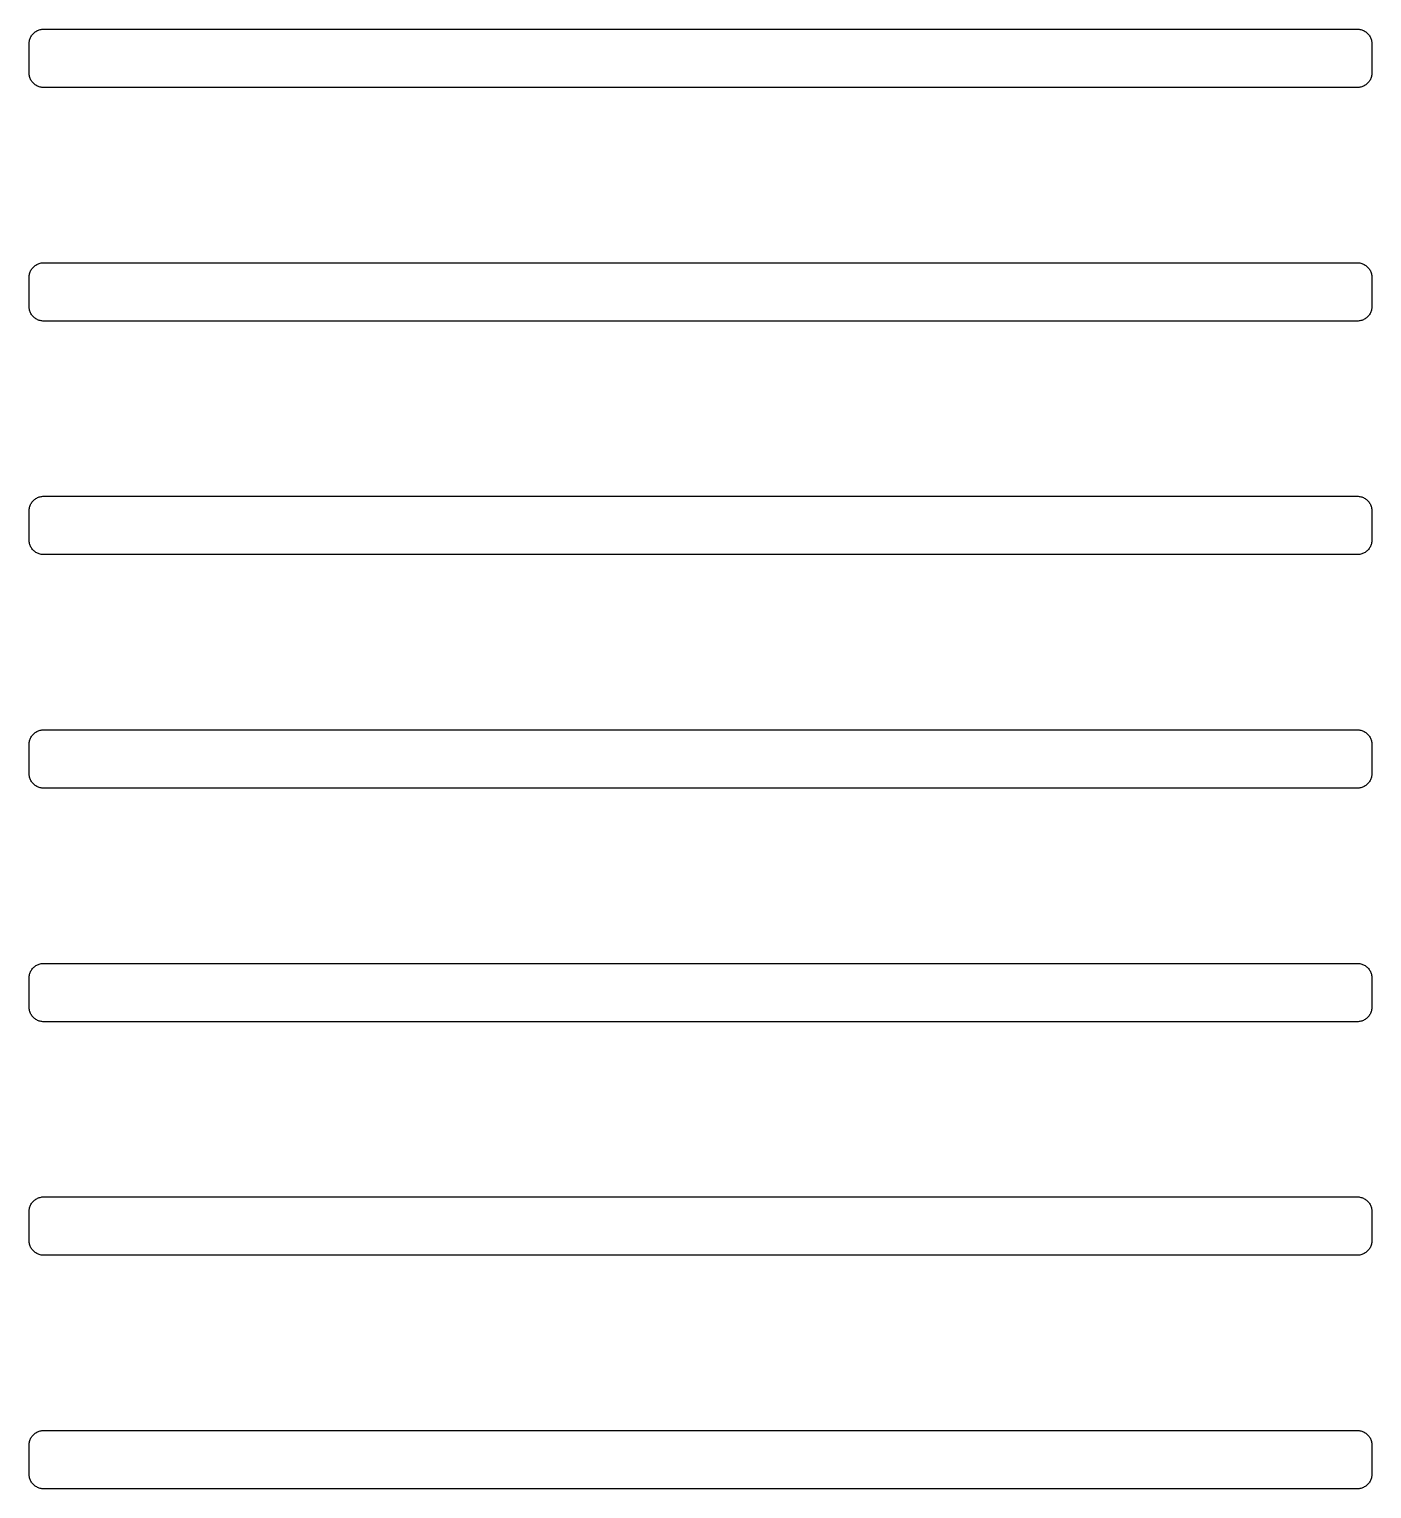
# Model space of a CAD drawing. Header units: metres. Extents: x -163 to 163, y -163 to 163.
# Drawn here: x 60.6 to 88.2, y 46.8 to 76.8 of the extents above; entities that cross this region are included whole.
import ezdxf

# ---------------------------------------------------------------- set-up
doc = ezdxf.new("R2010")
doc.units = ezdxf.units.M

msp = doc.modelspace()

# ---------------------------------------------------------------- linework, layer by layer
for p, q in [((60.8634, 76.7987), (60.8822, 76.8004)), ((60.8822, 76.8004), (60.901, 76.801)), ((60.901, 76.801), (87.901, 76.801)), ((87.901, 76.801), (87.9199, 76.8004)), ((87.9199, 76.8004), (87.9386, 76.7987)), ((60.601, 76.501), (60.6016, 76.5199)), ((60.601, 75.901), (60.601, 76.501)), ((60.6016, 76.5199), (60.6034, 76.5386)), ((60.6034, 76.5386), (60.6064, 76.5573)), ((60.6064, 76.5573), (60.6105, 76.5757)), ((60.6105, 76.5757), (60.6157, 76.5938)), ((60.6157, 76.5938), (60.6221, 76.6115)), ((60.6221, 76.6115), (60.6296, 76.6288)), ((60.6296, 76.6288), (60.6382, 76.6456)), ((60.6382, 76.6456), (60.6477, 76.6618)), ((60.6477, 76.6618), (60.6583, 76.6774)), ((60.6583, 76.6774), (60.6699, 76.6923)), ((60.6699, 76.6923), (60.6824, 76.7064)), ((60.6824, 76.7064), (60.6957, 76.7197)), ((60.6957, 76.7197), (60.7098, 76.7322)), ((60.7098, 76.7322), (60.7247, 76.7437)), ((60.7247, 76.7437), (60.7403, 76.7543)), ((60.7403, 76.7543), (60.7565, 76.7639)), ((60.7565, 76.7639), (60.7733, 76.7725)), ((60.7733, 76.7725), (60.7906, 76.78)), ((60.7906, 76.78), (60.8083, 76.7864)), ((60.8083, 76.7864), (60.8264, 76.7916)), ((60.8264, 76.7916), (60.8448, 76.7957)), ((60.8448, 76.7957), (60.8634, 76.7987)), ((87.9386, 76.7987), (87.9573, 76.7957)), ((87.9573, 76.7957), (87.9756, 76.7916)), ((87.9756, 76.7916), (87.9937, 76.7864)), ((87.9937, 76.7864), (88.0115, 76.78)), ((88.0115, 76.78), (88.0288, 76.7725)), ((88.0288, 76.7725), (88.0456, 76.7639)), ((88.0456, 76.7639), (88.0618, 76.7543)), ((88.0618, 76.7543), (88.0774, 76.7437)), ((88.0774, 76.7437), (88.0923, 76.7322)), ((88.0923, 76.7322), (88.1064, 76.7197)), ((88.1064, 76.7197), (88.1197, 76.7064)), ((88.1197, 76.7064), (88.1322, 76.6923)), ((88.1322, 76.6923), (88.1438, 76.6774)), ((88.1438, 76.6774), (88.1543, 76.6618)), ((88.1543, 76.6618), (88.1639, 76.6456)), ((88.1639, 76.6456), (88.1725, 76.6288)), ((88.1725, 76.6288), (88.18, 76.6115)), ((88.18, 76.6115), (88.1864, 76.5938)), ((88.1864, 76.5938), (88.1916, 76.5757)), ((88.1916, 76.5757), (88.1957, 76.5573)), ((88.1957, 76.5573), (88.1987, 76.5386)), ((88.1987, 76.5386), (88.2005, 76.5199)), ((88.2005, 76.5199), (88.201, 76.501)), ((88.201, 76.501), (88.201, 75.901)), ((60.6016, 75.8822), (60.601, 75.901)), ((88.201, 75.901), (88.2005, 75.8822)), ((60.6034, 75.8634), (60.6016, 75.8822)), ((60.6064, 75.8448), (60.6034, 75.8634)), ((60.6105, 75.8264), (60.6064, 75.8448)), ((60.6157, 75.8083), (60.6105, 75.8264)), ((60.6221, 75.7906), (60.6157, 75.8083)), ((60.6296, 75.7733), (60.6221, 75.7906)), ((60.6382, 75.7565), (60.6296, 75.7733)), ((60.6477, 75.7403), (60.6382, 75.7565)), ((60.6583, 75.7247), (60.6477, 75.7403)), ((60.6699, 75.7098), (60.6583, 75.7247)), ((60.6824, 75.6957), (60.6699, 75.7098)), ((60.6957, 75.6824), (60.6824, 75.6957)), ((60.7098, 75.6699), (60.6957, 75.6824)), ((60.7247, 75.6583), (60.7098, 75.6699)), ((60.7403, 75.6478), (60.7247, 75.6583)), ((60.7565, 75.6382), (60.7403, 75.6478)), ((60.7733, 75.6296), (60.7565, 75.6382)), ((60.7906, 75.6221), (60.7733, 75.6296)), ((60.8083, 75.6157), (60.7906, 75.6221)), ((60.8264, 75.6105), (60.8083, 75.6157)), ((60.8448, 75.6064), (60.8264, 75.6105)), ((60.8634, 75.6034), (60.8448, 75.6064)), ((60.8822, 75.6016), (60.8634, 75.6034)), ((60.901, 75.601), (60.8822, 75.6016)), ((87.901, 75.601), (60.901, 75.601)), ((87.9199, 75.6016), (87.901, 75.601)), ((87.9386, 75.6034), (87.9199, 75.6016)), ((87.9573, 75.6064), (87.9386, 75.6034)), ((87.9756, 75.6105), (87.9573, 75.6064)), ((87.9937, 75.6157), (87.9756, 75.6105)), ((88.0115, 75.6221), (87.9937, 75.6157)), ((88.0288, 75.6296), (88.0115, 75.6221)), ((88.0456, 75.6382), (88.0288, 75.6296)), ((88.0618, 75.6478), (88.0456, 75.6382)), ((88.0774, 75.6583), (88.0618, 75.6478)), ((88.0923, 75.6699), (88.0774, 75.6583)), ((88.1064, 75.6824), (88.0923, 75.6699)), ((88.1197, 75.6957), (88.1064, 75.6824)), ((88.1322, 75.7098), (88.1197, 75.6957)), ((88.1438, 75.7247), (88.1322, 75.7098)), ((88.1543, 75.7403), (88.1438, 75.7247)), ((88.1639, 75.7565), (88.1543, 75.7403)), ((88.1725, 75.7733), (88.1639, 75.7565)), ((88.18, 75.7906), (88.1725, 75.7733)), ((88.1864, 75.8083), (88.18, 75.7906)), ((88.1916, 75.8264), (88.1864, 75.8083)), ((88.1957, 75.8448), (88.1916, 75.8264)), ((88.1987, 75.8634), (88.1957, 75.8448)), ((88.2005, 75.8822), (88.1987, 75.8634)), ((60.8634, 71.9987), (60.8822, 72.0004)), ((60.8822, 72.0004), (60.901, 72.001)), ((60.901, 72.001), (87.901, 72.001)), ((87.901, 72.001), (87.9199, 72.0004)), ((87.9199, 72.0004), (87.9386, 71.9987)), ((60.601, 71.701), (60.6016, 71.7199)), ((60.601, 71.101), (60.601, 71.701)), ((60.6016, 71.7199), (60.6034, 71.7386)), ((60.6034, 71.7386), (60.6064, 71.7573)), ((60.6064, 71.7573), (60.6105, 71.7757)), ((60.6105, 71.7757), (60.6157, 71.7937)), ((60.6157, 71.7937), (60.6221, 71.8115)), ((60.6221, 71.8115), (60.6296, 71.8288)), ((60.6296, 71.8288), (60.6382, 71.8456)), ((60.6382, 71.8456), (60.6477, 71.8618)), ((60.6477, 71.8618), (60.6583, 71.8774)), ((60.6583, 71.8774), (60.6699, 71.8923)), ((60.6699, 71.8923), (60.6824, 71.9064)), ((60.6824, 71.9064), (60.6957, 71.9197)), ((60.6957, 71.9197), (60.7098, 71.9322)), ((60.7098, 71.9322), (60.7247, 71.9437)), ((60.7247, 71.9437), (60.7403, 71.9543)), ((60.7403, 71.9543), (60.7565, 71.9639)), ((60.7565, 71.9639), (60.7733, 71.9725)), ((60.7733, 71.9725), (60.7906, 71.98)), ((60.7906, 71.98), (60.8083, 71.9864)), ((60.8083, 71.9864), (60.8264, 71.9916)), ((60.8264, 71.9916), (60.8448, 71.9957)), ((60.8448, 71.9957), (60.8634, 71.9987)), ((87.9386, 71.9987), (87.9573, 71.9957)), ((87.9573, 71.9957), (87.9756, 71.9916)), ((87.9756, 71.9916), (87.9937, 71.9864)), ((87.9937, 71.9864), (88.0115, 71.98)), ((88.0115, 71.98), (88.0288, 71.9725)), ((88.0288, 71.9725), (88.0456, 71.9639)), ((88.0456, 71.9639), (88.0618, 71.9543)), ((88.0618, 71.9543), (88.0774, 71.9437)), ((88.0774, 71.9437), (88.0923, 71.9322)), ((88.0923, 71.9322), (88.1064, 71.9197)), ((88.1064, 71.9197), (88.1197, 71.9064)), ((88.1197, 71.9064), (88.1322, 71.8923)), ((88.1322, 71.8923), (88.1438, 71.8774)), ((88.1438, 71.8774), (88.1543, 71.8618)), ((88.1543, 71.8618), (88.1639, 71.8456)), ((88.1639, 71.8456), (88.1725, 71.8288)), ((88.1725, 71.8288), (88.18, 71.8115)), ((88.18, 71.8115), (88.1864, 71.7937)), ((88.1864, 71.7937), (88.1916, 71.7757)), ((88.1916, 71.7757), (88.1957, 71.7573)), ((88.1957, 71.7573), (88.1987, 71.7386)), ((88.1987, 71.7386), (88.2005, 71.7199)), ((88.2005, 71.7199), (88.201, 71.701)), ((88.201, 71.701), (88.201, 71.101)), ((60.6016, 71.0822), (60.601, 71.101)), ((88.201, 71.101), (88.2005, 71.0822)), ((60.6034, 71.0634), (60.6016, 71.0822)), ((60.6064, 71.0448), (60.6034, 71.0634)), ((60.6105, 71.0264), (60.6064, 71.0448)), ((60.6157, 71.0083), (60.6105, 71.0264)), ((60.6221, 70.9906), (60.6157, 71.0083)), ((60.6296, 70.9733), (60.6221, 70.9906)), ((60.6382, 70.9565), (60.6296, 70.9733)), ((60.6477, 70.9403), (60.6382, 70.9565)), ((60.6583, 70.9247), (60.6477, 70.9403)), ((60.6699, 70.9098), (60.6583, 70.9247)), ((60.6824, 70.8957), (60.6699, 70.9098)), ((60.6957, 70.8824), (60.6824, 70.8957)), ((60.7098, 70.8699), (60.6957, 70.8824)), ((60.7247, 70.8583), (60.7098, 70.8699)), ((60.7403, 70.8477), (60.7247, 70.8583)), ((60.7565, 70.8382), (60.7403, 70.8477)), ((60.7733, 70.8296), (60.7565, 70.8382)), ((60.7906, 70.8221), (60.7733, 70.8296)), ((60.8083, 70.8157), (60.7906, 70.8221)), ((60.8264, 70.8105), (60.8083, 70.8157)), ((60.8448, 70.8064), (60.8264, 70.8105)), ((60.8634, 70.8034), (60.8448, 70.8064)), ((60.8822, 70.8016), (60.8634, 70.8034)), ((60.901, 70.801), (60.8822, 70.8016)), ((87.901, 70.801), (60.901, 70.801)), ((87.9199, 70.8016), (87.901, 70.801)), ((87.9386, 70.8034), (87.9199, 70.8016)), ((87.9573, 70.8064), (87.9386, 70.8034)), ((87.9756, 70.8105), (87.9573, 70.8064)), ((87.9937, 70.8157), (87.9756, 70.8105)), ((88.0115, 70.8221), (87.9937, 70.8157)), ((88.0288, 70.8296), (88.0115, 70.8221)), ((88.0456, 70.8382), (88.0288, 70.8296)), ((88.0618, 70.8477), (88.0456, 70.8382)), ((88.0774, 70.8583), (88.0618, 70.8477)), ((88.0923, 70.8699), (88.0774, 70.8583)), ((88.1064, 70.8824), (88.0923, 70.8699)), ((88.1197, 70.8957), (88.1064, 70.8824)), ((88.1322, 70.9098), (88.1197, 70.8957)), ((88.1438, 70.9247), (88.1322, 70.9098)), ((88.1543, 70.9403), (88.1438, 70.9247)), ((88.1639, 70.9565), (88.1543, 70.9403)), ((88.1725, 70.9733), (88.1639, 70.9565)), ((88.18, 70.9906), (88.1725, 70.9733)), ((88.1864, 71.0083), (88.18, 70.9906)), ((88.1916, 71.0264), (88.1864, 71.0083)), ((88.1957, 71.0448), (88.1916, 71.0264)), ((88.1987, 71.0634), (88.1957, 71.0448)), ((88.2005, 71.0822), (88.1987, 71.0634)), ((60.8634, 67.1987), (60.8822, 67.2005)), ((60.8822, 67.2005), (60.901, 67.201)), ((60.901, 67.201), (87.901, 67.201)), ((87.901, 67.201), (87.9199, 67.2005)), ((87.9199, 67.2005), (87.9386, 67.1987)), ((60.601, 66.901), (60.6016, 66.9199)), ((60.601, 66.301), (60.601, 66.901)), ((60.6016, 66.9199), (60.6034, 66.9386)), ((60.6034, 66.9386), (60.6064, 66.9573)), ((60.6064, 66.9573), (60.6105, 66.9756)), ((60.6105, 66.9756), (60.6157, 66.9937)), ((60.6157, 66.9937), (60.6221, 67.0115)), ((60.6221, 67.0115), (60.6296, 67.0288)), ((60.6296, 67.0288), (60.6382, 67.0456)), ((60.6382, 67.0456), (60.6477, 67.0618)), ((60.6477, 67.0618), (60.6583, 67.0774)), ((60.6583, 67.0774), (60.6699, 67.0923)), ((60.6699, 67.0923), (60.6824, 67.1064)), ((60.6824, 67.1064), (60.6957, 67.1197)), ((60.6957, 67.1197), (60.7098, 67.1322)), ((60.7098, 67.1322), (60.7247, 67.1438)), ((60.7247, 67.1438), (60.7403, 67.1543)), ((60.7403, 67.1543), (60.7565, 67.1639)), ((60.7565, 67.1639), (60.7733, 67.1725)), ((60.7733, 67.1725), (60.7906, 67.18)), ((60.7906, 67.18), (60.8083, 67.1864)), ((60.8083, 67.1864), (60.8264, 67.1916)), ((60.8264, 67.1916), (60.8448, 67.1957)), ((60.8448, 67.1957), (60.8634, 67.1987)), ((87.9386, 67.1987), (87.9573, 67.1957)), ((87.9573, 67.1957), (87.9756, 67.1916)), ((87.9756, 67.1916), (87.9937, 67.1864)), ((87.9937, 67.1864), (88.0115, 67.18)), ((88.0115, 67.18), (88.0288, 67.1725)), ((88.0288, 67.1725), (88.0456, 67.1639)), ((88.0456, 67.1639), (88.0618, 67.1543)), ((88.0618, 67.1543), (88.0774, 67.1438)), ((88.0774, 67.1438), (88.0923, 67.1322)), ((88.0923, 67.1322), (88.1064, 67.1197)), ((88.1064, 67.1197), (88.1197, 67.1064)), ((88.1197, 67.1064), (88.1322, 67.0923)), ((88.1322, 67.0923), (88.1438, 67.0774)), ((88.1438, 67.0774), (88.1543, 67.0618)), ((88.1543, 67.0618), (88.1639, 67.0456)), ((88.1639, 67.0456), (88.1725, 67.0288)), ((88.1725, 67.0288), (88.18, 67.0115)), ((88.18, 67.0115), (88.1864, 66.9937)), ((88.1864, 66.9937), (88.1916, 66.9756)), ((88.1916, 66.9756), (88.1957, 66.9573)), ((88.1957, 66.9573), (88.1987, 66.9386)), ((88.1987, 66.9386), (88.2005, 66.9199)), ((88.2005, 66.9199), (88.201, 66.901)), ((88.201, 66.901), (88.201, 66.301)), ((60.6016, 66.2822), (60.601, 66.301)), ((88.201, 66.301), (88.2005, 66.2822)), ((60.6034, 66.2634), (60.6016, 66.2822)), ((60.6064, 66.2448), (60.6034, 66.2634)), ((60.6105, 66.2264), (60.6064, 66.2448)), ((60.6157, 66.2083), (60.6105, 66.2264)), ((60.6221, 66.1906), (60.6157, 66.2083)), ((60.6296, 66.1733), (60.6221, 66.1906)), ((60.6382, 66.1565), (60.6296, 66.1733)), ((60.6477, 66.1403), (60.6382, 66.1565)), ((60.6583, 66.1247), (60.6477, 66.1403)), ((60.6699, 66.1098), (60.6583, 66.1247)), ((60.6824, 66.0957), (60.6699, 66.1098)), ((60.6957, 66.0824), (60.6824, 66.0957)), ((60.7098, 66.0699), (60.6957, 66.0824)), ((60.7247, 66.0583), (60.7098, 66.0699)), ((60.7403, 66.0477), (60.7247, 66.0583)), ((60.7565, 66.0381), (60.7403, 66.0477)), ((60.7733, 66.0296), (60.7565, 66.0381)), ((60.7906, 66.0221), (60.7733, 66.0296)), ((60.8083, 66.0157), (60.7906, 66.0221)), ((60.8264, 66.0105), (60.8083, 66.0157)), ((60.8448, 66.0064), (60.8264, 66.0105)), ((60.8634, 66.0034), (60.8448, 66.0064)), ((60.8822, 66.0016), (60.8634, 66.0034)), ((60.901, 66.001), (60.8822, 66.0016)), ((87.901, 66.001), (60.901, 66.001)), ((87.9199, 66.0016), (87.901, 66.001)), ((87.9386, 66.0034), (87.9199, 66.0016)), ((87.9573, 66.0064), (87.9386, 66.0034)), ((87.9756, 66.0105), (87.9573, 66.0064)), ((87.9937, 66.0157), (87.9756, 66.0105)), ((88.0115, 66.0221), (87.9937, 66.0157)), ((88.0288, 66.0296), (88.0115, 66.0221)), ((88.0456, 66.0381), (88.0288, 66.0296)), ((88.0618, 66.0477), (88.0456, 66.0381)), ((88.0774, 66.0583), (88.0618, 66.0477)), ((88.0923, 66.0699), (88.0774, 66.0583)), ((88.1064, 66.0824), (88.0923, 66.0699)), ((88.1197, 66.0957), (88.1064, 66.0824)), ((88.1322, 66.1098), (88.1197, 66.0957)), ((88.1438, 66.1247), (88.1322, 66.1098)), ((88.1543, 66.1403), (88.1438, 66.1247)), ((88.1639, 66.1565), (88.1543, 66.1403)), ((88.1725, 66.1733), (88.1639, 66.1565)), ((88.18, 66.1906), (88.1725, 66.1733)), ((88.1864, 66.2083), (88.18, 66.1906)), ((88.1916, 66.2264), (88.1864, 66.2083)), ((88.1957, 66.2448), (88.1916, 66.2264)), ((88.1987, 66.2634), (88.1957, 66.2448)), ((88.2005, 66.2822), (88.1987, 66.2634)), ((60.8634, 62.3987), (60.8822, 62.4005)), ((60.8822, 62.4005), (60.901, 62.401)), ((60.901, 62.401), (87.901, 62.401)), ((87.901, 62.401), (87.9199, 62.4005)), ((87.9199, 62.4005), (87.9386, 62.3987)), ((60.601, 62.101), (60.6016, 62.1199)), ((60.601, 61.501), (60.601, 62.101)), ((60.6016, 62.1199), (60.6034, 62.1386)), ((60.6034, 62.1386), (60.6064, 62.1573)), ((60.6064, 62.1573), (60.6105, 62.1756)), ((60.6105, 62.1756), (60.6157, 62.1937)), ((60.6157, 62.1937), (60.6221, 62.2115)), ((60.6221, 62.2115), (60.6296, 62.2288)), ((60.6296, 62.2288), (60.6382, 62.2456)), ((60.6382, 62.2456), (60.6477, 62.2618)), ((60.6477, 62.2618), (60.6583, 62.2774)), ((60.6583, 62.2774), (60.6699, 62.2923)), ((60.6699, 62.2923), (60.6824, 62.3064)), ((60.6824, 62.3064), (60.6957, 62.3197)), ((60.6957, 62.3197), (60.7098, 62.3322)), ((60.7098, 62.3322), (60.7247, 62.3438)), ((60.7247, 62.3438), (60.7403, 62.3543)), ((60.7403, 62.3543), (60.7565, 62.3639)), ((60.7565, 62.3639), (60.7733, 62.3725)), ((60.7733, 62.3725), (60.7906, 62.38)), ((60.7906, 62.38), (60.8083, 62.3864)), ((60.8083, 62.3864), (60.8264, 62.3916)), ((60.8264, 62.3916), (60.8448, 62.3957)), ((60.8448, 62.3957), (60.8634, 62.3987)), ((87.9386, 62.3987), (87.9573, 62.3957)), ((87.9573, 62.3957), (87.9756, 62.3916)), ((87.9756, 62.3916), (87.9937, 62.3864)), ((87.9937, 62.3864), (88.0115, 62.38)), ((88.0115, 62.38), (88.0288, 62.3725)), ((88.0288, 62.3725), (88.0456, 62.3639)), ((88.0456, 62.3639), (88.0618, 62.3543)), ((88.0618, 62.3543), (88.0774, 62.3438)), ((88.0774, 62.3438), (88.0923, 62.3322)), ((88.0923, 62.3322), (88.1064, 62.3197)), ((88.1064, 62.3197), (88.1197, 62.3064)), ((88.1197, 62.3064), (88.1322, 62.2923)), ((88.1322, 62.2923), (88.1438, 62.2774)), ((88.1438, 62.2774), (88.1543, 62.2618)), ((88.1543, 62.2618), (88.1639, 62.2456)), ((88.1639, 62.2456), (88.1725, 62.2288)), ((88.1725, 62.2288), (88.18, 62.2115)), ((88.18, 62.2115), (88.1864, 62.1937)), ((88.1864, 62.1937), (88.1916, 62.1756)), ((88.1916, 62.1756), (88.1957, 62.1573)), ((88.1957, 62.1573), (88.1987, 62.1386)), ((88.1987, 62.1386), (88.2005, 62.1199)), ((88.2005, 62.1199), (88.201, 62.101)), ((88.201, 62.101), (88.201, 61.501)), ((60.6016, 61.4822), (60.601, 61.501)), ((88.201, 61.501), (88.2005, 61.4822)), ((60.6034, 61.4634), (60.6016, 61.4822)), ((60.6064, 61.4448), (60.6034, 61.4634)), ((60.6105, 61.4264), (60.6064, 61.4448)), ((60.6157, 61.4083), (60.6105, 61.4264)), ((60.6221, 61.3906), (60.6157, 61.4083)), ((60.6296, 61.3733), (60.6221, 61.3906)), ((60.6382, 61.3565), (60.6296, 61.3733)), ((60.6477, 61.3403), (60.6382, 61.3565)), ((60.6583, 61.3247), (60.6477, 61.3403)), ((60.6699, 61.3098), (60.6583, 61.3247)), ((60.6824, 61.2957), (60.6699, 61.3098)), ((60.6957, 61.2823), (60.6824, 61.2957)), ((60.7098, 61.2699), (60.6957, 61.2823)), ((60.7247, 61.2583), (60.7098, 61.2699)), ((60.7403, 61.2477), (60.7247, 61.2583)), ((60.7565, 61.2381), (60.7403, 61.2477)), ((60.7733, 61.2296), (60.7565, 61.2381)), ((60.7906, 61.2221), (60.7733, 61.2296)), ((60.8083, 61.2157), (60.7906, 61.2221)), ((60.8264, 61.2105), (60.8083, 61.2157)), ((60.8448, 61.2064), (60.8264, 61.2105)), ((60.8634, 61.2034), (60.8448, 61.2064)), ((60.8822, 61.2016), (60.8634, 61.2034)), ((60.901, 61.201), (60.8822, 61.2016)), ((87.901, 61.201), (60.901, 61.201)), ((87.9199, 61.2016), (87.901, 61.201)), ((87.9386, 61.2034), (87.9199, 61.2016)), ((87.9573, 61.2064), (87.9386, 61.2034)), ((87.9756, 61.2105), (87.9573, 61.2064)), ((87.9937, 61.2157), (87.9756, 61.2105)), ((88.0115, 61.2221), (87.9937, 61.2157)), ((88.0288, 61.2296), (88.0115, 61.2221)), ((88.0456, 61.2381), (88.0288, 61.2296)), ((88.0618, 61.2477), (88.0456, 61.2381)), ((88.0774, 61.2583), (88.0618, 61.2477)), ((88.0923, 61.2699), (88.0774, 61.2583)), ((88.1064, 61.2823), (88.0923, 61.2699)), ((88.1197, 61.2957), (88.1064, 61.2823)), ((88.1322, 61.3098), (88.1197, 61.2957)), ((88.1438, 61.3247), (88.1322, 61.3098)), ((88.1543, 61.3403), (88.1438, 61.3247)), ((88.1639, 61.3565), (88.1543, 61.3403)), ((88.1725, 61.3733), (88.1639, 61.3565)), ((88.18, 61.3906), (88.1725, 61.3733)), ((88.1864, 61.4083), (88.18, 61.3906)), ((88.1916, 61.4264), (88.1864, 61.4083)), ((88.1957, 61.4448), (88.1916, 61.4264)), ((88.1987, 61.4634), (88.1957, 61.4448)), ((88.2005, 61.4822), (88.1987, 61.4634)), ((60.8634, 57.5987), (60.8822, 57.6004)), ((60.8822, 57.6004), (60.901, 57.601)), ((60.901, 57.601), (87.901, 57.601)), ((87.901, 57.601), (87.9199, 57.6004)), ((87.9199, 57.6004), (87.9386, 57.5987)), ((60.601, 57.301), (60.6016, 57.3199)), ((60.601, 56.701), (60.601, 57.301)), ((60.6016, 57.3199), (60.6034, 57.3386)), ((60.6034, 57.3386), (60.6064, 57.3573)), ((60.6064, 57.3573), (60.6105, 57.3756)), ((60.6105, 57.3756), (60.6157, 57.3937)), ((60.6157, 57.3937), (60.6221, 57.4115)), ((60.6221, 57.4115), (60.6296, 57.4288)), ((60.6296, 57.4288), (60.6382, 57.4456)), ((60.6382, 57.4456), (60.6477, 57.4618)), ((60.6477, 57.4618), (60.6583, 57.4774)), ((60.6583, 57.4774), (60.6699, 57.4923)), ((60.6699, 57.4923), (60.6824, 57.5064)), ((60.6824, 57.5064), (60.6957, 57.5197)), ((60.6957, 57.5197), (60.7098, 57.5322)), ((60.7098, 57.5322), (60.7247, 57.5437)), ((60.7247, 57.5437), (60.7403, 57.5543)), ((60.7403, 57.5543), (60.7565, 57.5639)), ((60.7565, 57.5639), (60.7733, 57.5725)), ((60.7733, 57.5725), (60.7906, 57.58)), ((60.7906, 57.58), (60.8083, 57.5863)), ((60.8083, 57.5863), (60.8264, 57.5916)), ((60.8264, 57.5916), (60.8448, 57.5957)), ((60.8448, 57.5957), (60.8634, 57.5987)), ((87.9386, 57.5987), (87.9573, 57.5957)), ((87.9573, 57.5957), (87.9756, 57.5916)), ((87.9756, 57.5916), (87.9937, 57.5863)), ((87.9937, 57.5863), (88.0115, 57.58)), ((88.0115, 57.58), (88.0288, 57.5725)), ((88.0288, 57.5725), (88.0456, 57.5639)), ((88.0456, 57.5639), (88.0618, 57.5543)), ((88.0618, 57.5543), (88.0774, 57.5437)), ((88.0774, 57.5437), (88.0923, 57.5322)), ((88.0923, 57.5322), (88.1064, 57.5197)), ((88.1064, 57.5197), (88.1197, 57.5064)), ((88.1197, 57.5064), (88.1322, 57.4923)), ((88.1322, 57.4923), (88.1438, 57.4774)), ((88.1438, 57.4774), (88.1543, 57.4618)), ((88.1543, 57.4618), (88.1639, 57.4456)), ((88.1639, 57.4456), (88.1725, 57.4288)), ((88.1725, 57.4288), (88.18, 57.4115)), ((88.18, 57.4115), (88.1864, 57.3937)), ((88.1864, 57.3937), (88.1916, 57.3756)), ((88.1916, 57.3756), (88.1957, 57.3573)), ((88.1957, 57.3573), (88.1987, 57.3386)), ((88.1987, 57.3386), (88.2005, 57.3199)), ((88.2005, 57.3199), (88.201, 57.301)), ((88.201, 57.301), (88.201, 56.701)), ((60.6016, 56.6822), (60.601, 56.701)), ((88.201, 56.701), (88.2005, 56.6822)), ((60.6034, 56.6634), (60.6016, 56.6822)), ((60.6064, 56.6448), (60.6034, 56.6634)), ((60.6105, 56.6264), (60.6064, 56.6448)), ((60.6157, 56.6083), (60.6105, 56.6264)), ((60.6221, 56.5906), (60.6157, 56.6083)), ((60.6296, 56.5733), (60.6221, 56.5906)), ((60.6382, 56.5565), (60.6296, 56.5733)), ((60.6477, 56.5403), (60.6382, 56.5565)), ((60.6583, 56.5247), (60.6477, 56.5403)), ((60.6699, 56.5098), (60.6583, 56.5247)), ((60.6824, 56.4957), (60.6699, 56.5098)), ((60.6957, 56.4823), (60.6824, 56.4957)), ((60.7098, 56.4699), (60.6957, 56.4823)), ((60.7247, 56.4583), (60.7098, 56.4699)), ((60.7403, 56.4477), (60.7247, 56.4583)), ((60.7565, 56.4382), (60.7403, 56.4477)), ((60.7733, 56.4296), (60.7565, 56.4382)), ((60.7906, 56.4221), (60.7733, 56.4296)), ((60.8083, 56.4157), (60.7906, 56.4221)), ((60.8264, 56.4105), (60.8083, 56.4157)), ((60.8448, 56.4064), (60.8264, 56.4105)), ((60.8634, 56.4034), (60.8448, 56.4064)), ((60.8822, 56.4016), (60.8634, 56.4034)), ((60.901, 56.401), (60.8822, 56.4016)), ((87.901, 56.401), (60.901, 56.401)), ((87.9199, 56.4016), (87.901, 56.401)), ((87.9386, 56.4034), (87.9199, 56.4016)), ((87.9573, 56.4064), (87.9386, 56.4034)), ((87.9756, 56.4105), (87.9573, 56.4064)), ((87.9937, 56.4157), (87.9756, 56.4105)), ((88.0115, 56.4221), (87.9937, 56.4157)), ((88.0288, 56.4296), (88.0115, 56.4221)), ((88.0456, 56.4382), (88.0288, 56.4296)), ((88.0618, 56.4477), (88.0456, 56.4382)), ((88.0774, 56.4583), (88.0618, 56.4477)), ((88.0923, 56.4699), (88.0774, 56.4583)), ((88.1064, 56.4823), (88.0923, 56.4699)), ((88.1197, 56.4957), (88.1064, 56.4823)), ((88.1322, 56.5098), (88.1197, 56.4957)), ((88.1438, 56.5247), (88.1322, 56.5098)), ((88.1543, 56.5403), (88.1438, 56.5247)), ((88.1639, 56.5565), (88.1543, 56.5403)), ((88.1725, 56.5733), (88.1639, 56.5565)), ((88.18, 56.5906), (88.1725, 56.5733)), ((88.1864, 56.6083), (88.18, 56.5906)), ((88.1916, 56.6264), (88.1864, 56.6083)), ((88.1957, 56.6448), (88.1916, 56.6264)), ((88.1987, 56.6634), (88.1957, 56.6448)), ((88.2005, 56.6822), (88.1987, 56.6634)), ((60.8634, 52.7987), (60.8822, 52.8004)), ((60.8822, 52.8004), (60.901, 52.801)), ((60.901, 52.801), (87.901, 52.801)), ((87.901, 52.801), (87.9199, 52.8004)), ((87.9199, 52.8004), (87.9386, 52.7987)), ((60.601, 52.501), (60.6016, 52.5199)), ((60.601, 51.901), (60.601, 52.501)), ((60.6016, 52.5199), (60.6034, 52.5386)), ((60.6034, 52.5386), (60.6064, 52.5573)), ((60.6064, 52.5573), (60.6105, 52.5757)), ((60.6105, 52.5757), (60.6157, 52.5938)), ((60.6157, 52.5938), (60.6221, 52.6115)), ((60.6221, 52.6115), (60.6296, 52.6288)), ((60.6296, 52.6288), (60.6382, 52.6456)), ((60.6382, 52.6456), (60.6477, 52.6618)), ((60.6477, 52.6618), (60.6583, 52.6774)), ((60.6583, 52.6774), (60.6699, 52.6923)), ((60.6699, 52.6923), (60.6824, 52.7064)), ((60.6824, 52.7064), (60.6957, 52.7197)), ((60.6957, 52.7197), (60.7098, 52.7322)), ((60.7098, 52.7322), (60.7247, 52.7437)), ((60.7247, 52.7437), (60.7403, 52.7543)), ((60.7403, 52.7543), (60.7565, 52.7639)), ((60.7565, 52.7639), (60.7733, 52.7725)), ((60.7733, 52.7725), (60.7906, 52.78)), ((60.7906, 52.78), (60.8083, 52.7864)), ((60.8083, 52.7864), (60.8264, 52.7916)), ((60.8264, 52.7916), (60.8448, 52.7957)), ((60.8448, 52.7957), (60.8634, 52.7987)), ((87.9386, 52.7987), (87.9573, 52.7957)), ((87.9573, 52.7957), (87.9756, 52.7916)), ((87.9756, 52.7916), (87.9937, 52.7864)), ((87.9937, 52.7864), (88.0115, 52.78)), ((88.0115, 52.78), (88.0288, 52.7725)), ((88.0288, 52.7725), (88.0456, 52.7639)), ((88.0456, 52.7639), (88.0618, 52.7543)), ((88.0618, 52.7543), (88.0774, 52.7437)), ((88.0774, 52.7437), (88.0923, 52.7322)), ((88.0923, 52.7322), (88.1064, 52.7197)), ((88.1064, 52.7197), (88.1197, 52.7064)), ((88.1197, 52.7064), (88.1322, 52.6923)), ((88.1322, 52.6923), (88.1438, 52.6774)), ((88.1438, 52.6774), (88.1543, 52.6618)), ((88.1543, 52.6618), (88.1639, 52.6456)), ((88.1639, 52.6456), (88.1725, 52.6288)), ((88.1725, 52.6288), (88.18, 52.6115)), ((88.18, 52.6115), (88.1864, 52.5938)), ((88.1864, 52.5938), (88.1916, 52.5757)), ((88.1916, 52.5757), (88.1957, 52.5573)), ((88.1957, 52.5573), (88.1987, 52.5386)), ((88.1987, 52.5386), (88.2005, 52.5199)), ((88.2005, 52.5199), (88.201, 52.501)), ((88.201, 52.501), (88.201, 51.901)), ((60.6016, 51.8822), (60.601, 51.901)), ((88.201, 51.901), (88.2005, 51.8822)), ((60.6034, 51.8634), (60.6016, 51.8822)), ((60.6064, 51.8448), (60.6034, 51.8634)), ((60.6105, 51.8264), (60.6064, 51.8448)), ((60.6157, 51.8083), (60.6105, 51.8264)), ((60.6221, 51.7906), (60.6157, 51.8083)), ((60.6296, 51.7733), (60.6221, 51.7906)), ((60.6382, 51.7565), (60.6296, 51.7733)), ((60.6477, 51.7403), (60.6382, 51.7565)), ((60.6583, 51.7247), (60.6477, 51.7403)), ((60.6699, 51.7098), (60.6583, 51.7247)), ((60.6824, 51.6957), (60.6699, 51.7098)), ((60.6957, 51.6824), (60.6824, 51.6957)), ((60.7098, 51.6699), (60.6957, 51.6824)), ((60.7247, 51.6583), (60.7098, 51.6699)), ((60.7403, 51.6477), (60.7247, 51.6583)), ((60.7565, 51.6382), (60.7403, 51.6477)), ((60.7733, 51.6296), (60.7565, 51.6382)), ((60.7906, 51.6221), (60.7733, 51.6296)), ((60.8083, 51.6157), (60.7906, 51.6221)), ((60.8264, 51.6105), (60.8083, 51.6157)), ((60.8448, 51.6064), (60.8264, 51.6105)), ((60.8634, 51.6034), (60.8448, 51.6064)), ((60.8822, 51.6016), (60.8634, 51.6034)), ((60.901, 51.601), (60.8822, 51.6016)), ((87.901, 51.601), (60.901, 51.601)), ((87.9199, 51.6016), (87.901, 51.601)), ((87.9386, 51.6034), (87.9199, 51.6016)), ((87.9573, 51.6064), (87.9386, 51.6034)), ((87.9756, 51.6105), (87.9573, 51.6064)), ((87.9937, 51.6157), (87.9756, 51.6105)), ((88.0115, 51.6221), (87.9937, 51.6157)), ((88.0288, 51.6296), (88.0115, 51.6221)), ((88.0456, 51.6382), (88.0288, 51.6296)), ((88.0618, 51.6477), (88.0456, 51.6382)), ((88.0774, 51.6583), (88.0618, 51.6477)), ((88.0923, 51.6699), (88.0774, 51.6583)), ((88.1064, 51.6824), (88.0923, 51.6699)), ((88.1197, 51.6957), (88.1064, 51.6824)), ((88.1322, 51.7098), (88.1197, 51.6957)), ((88.1438, 51.7247), (88.1322, 51.7098)), ((88.1543, 51.7403), (88.1438, 51.7247)), ((88.1639, 51.7565), (88.1543, 51.7403)), ((88.1725, 51.7733), (88.1639, 51.7565)), ((88.18, 51.7906), (88.1725, 51.7733)), ((88.1864, 51.8083), (88.18, 51.7906)), ((88.1916, 51.8264), (88.1864, 51.8083)), ((88.1957, 51.8448), (88.1916, 51.8264)), ((88.1987, 51.8634), (88.1957, 51.8448)), ((88.2005, 51.8822), (88.1987, 51.8634)), ((60.8634, 47.9987), (60.8822, 48.0004)), ((60.8822, 48.0004), (60.901, 48.001)), ((60.901, 48.001), (87.901, 48.001)), ((87.901, 48.001), (87.9199, 48.0004)), ((87.9199, 48.0004), (87.9386, 47.9987)), ((60.601, 47.701), (60.6016, 47.7199)), ((60.601, 47.101), (60.601, 47.701)), ((60.6016, 47.7199), (60.6034, 47.7386)), ((60.6034, 47.7386), (60.6064, 47.7572)), ((60.6064, 47.7572), (60.6105, 47.7757)), ((60.6105, 47.7757), (60.6157, 47.7937)), ((60.6157, 47.7937), (60.6221, 47.8115)), ((60.6221, 47.8115), (60.6296, 47.8288)), ((60.6296, 47.8288), (60.6382, 47.8456)), ((60.6382, 47.8456), (60.6477, 47.8618)), ((60.6477, 47.8618), (60.6583, 47.8774)), ((60.6583, 47.8774), (60.6699, 47.8923)), ((60.6699, 47.8923), (60.6824, 47.9064)), ((60.6824, 47.9064), (60.6957, 47.9197)), ((60.6957, 47.9197), (60.7098, 47.9322)), ((60.7098, 47.9322), (60.7247, 47.9437)), ((60.7247, 47.9437), (60.7403, 47.9543)), ((60.7403, 47.9543), (60.7565, 47.9639)), ((60.7565, 47.9639), (60.7733, 47.9725)), ((60.7733, 47.9725), (60.7906, 47.98)), ((60.7906, 47.98), (60.8083, 47.9864)), ((60.8083, 47.9864), (60.8264, 47.9916)), ((60.8264, 47.9916), (60.8448, 47.9957)), ((60.8448, 47.9957), (60.8634, 47.9987)), ((87.9386, 47.9987), (87.9573, 47.9957)), ((87.9573, 47.9957), (87.9756, 47.9916)), ((87.9756, 47.9916), (87.9937, 47.9864)), ((87.9937, 47.9864), (88.0115, 47.98)), ((88.0115, 47.98), (88.0288, 47.9725)), ((88.0288, 47.9725), (88.0456, 47.9639)), ((88.0456, 47.9639), (88.0618, 47.9543)), ((88.0618, 47.9543), (88.0774, 47.9437)), ((88.0774, 47.9437), (88.0923, 47.9322)), ((88.0923, 47.9322), (88.1064, 47.9197)), ((88.1064, 47.9197), (88.1197, 47.9064)), ((88.1197, 47.9064), (88.1322, 47.8923)), ((88.1322, 47.8923), (88.1438, 47.8774)), ((88.1438, 47.8774), (88.1543, 47.8618)), ((88.1543, 47.8618), (88.1639, 47.8456)), ((88.1639, 47.8456), (88.1725, 47.8288)), ((88.1725, 47.8288), (88.18, 47.8115)), ((88.18, 47.8115), (88.1864, 47.7937)), ((88.1864, 47.7937), (88.1916, 47.7757)), ((88.1916, 47.7757), (88.1957, 47.7572)), ((88.1957, 47.7572), (88.1987, 47.7386)), ((88.1987, 47.7386), (88.2005, 47.7199)), ((88.2005, 47.7199), (88.201, 47.701)), ((88.201, 47.701), (88.201, 47.101)), ((60.6016, 47.0822), (60.601, 47.101)), ((88.201, 47.101), (88.2005, 47.0822)), ((60.6034, 47.0634), (60.6016, 47.0822)), ((60.6064, 47.0448), (60.6034, 47.0634)), ((60.6105, 47.0264), (60.6064, 47.0448)), ((60.6157, 47.0083), (60.6105, 47.0264)), ((60.6221, 46.9906), (60.6157, 47.0083)), ((60.6296, 46.9733), (60.6221, 46.9906)), ((60.6382, 46.9565), (60.6296, 46.9733)), ((60.6477, 46.9403), (60.6382, 46.9565)), ((60.6583, 46.9247), (60.6477, 46.9403)), ((60.6699, 46.9098), (60.6583, 46.9247)), ((60.6824, 46.8957), (60.6699, 46.9098)), ((60.6957, 46.8824), (60.6824, 46.8957)), ((60.7098, 46.8699), (60.6957, 46.8824)), ((60.7247, 46.8583), (60.7098, 46.8699)), ((60.7403, 46.8477), (60.7247, 46.8583)), ((60.7565, 46.8382), (60.7403, 46.8477)), ((60.7733, 46.8296), (60.7565, 46.8382)), ((60.7906, 46.8221), (60.7733, 46.8296)), ((60.8083, 46.8157), (60.7906, 46.8221)), ((60.8264, 46.8105), (60.8083, 46.8157)), ((60.8448, 46.8064), (60.8264, 46.8105)), ((60.8634, 46.8034), (60.8448, 46.8064)), ((60.8822, 46.8016), (60.8634, 46.8034)), ((60.901, 46.801), (60.8822, 46.8016)), ((87.901, 46.801), (60.901, 46.801)), ((87.9199, 46.8016), (87.901, 46.801)), ((87.9386, 46.8034), (87.9199, 46.8016)), ((87.9573, 46.8064), (87.9386, 46.8034)), ((87.9756, 46.8105), (87.9573, 46.8064)), ((87.9937, 46.8157), (87.9756, 46.8105)), ((88.0115, 46.8221), (87.9937, 46.8157)), ((88.0288, 46.8296), (88.0115, 46.8221)), ((88.0456, 46.8382), (88.0288, 46.8296)), ((88.0618, 46.8477), (88.0456, 46.8382)), ((88.0774, 46.8583), (88.0618, 46.8477)), ((88.0923, 46.8699), (88.0774, 46.8583)), ((88.1064, 46.8824), (88.0923, 46.8699)), ((88.1197, 46.8957), (88.1064, 46.8824)), ((88.1322, 46.9098), (88.1197, 46.8957)), ((88.1438, 46.9247), (88.1322, 46.9098)), ((88.1543, 46.9403), (88.1438, 46.9247)), ((88.1639, 46.9565), (88.1543, 46.9403)), ((88.1725, 46.9733), (88.1639, 46.9565)), ((88.18, 46.9906), (88.1725, 46.9733)), ((88.1864, 47.0083), (88.18, 46.9906)), ((88.1916, 47.0264), (88.1864, 47.0083)), ((88.1957, 47.0448), (88.1916, 47.0264)), ((88.1987, 47.0634), (88.1957, 47.0448)), ((88.2005, 47.0822), (88.1987, 47.0634))]:
    msp.add_line(p, q)

doc.saveas('drawing.dxf')
